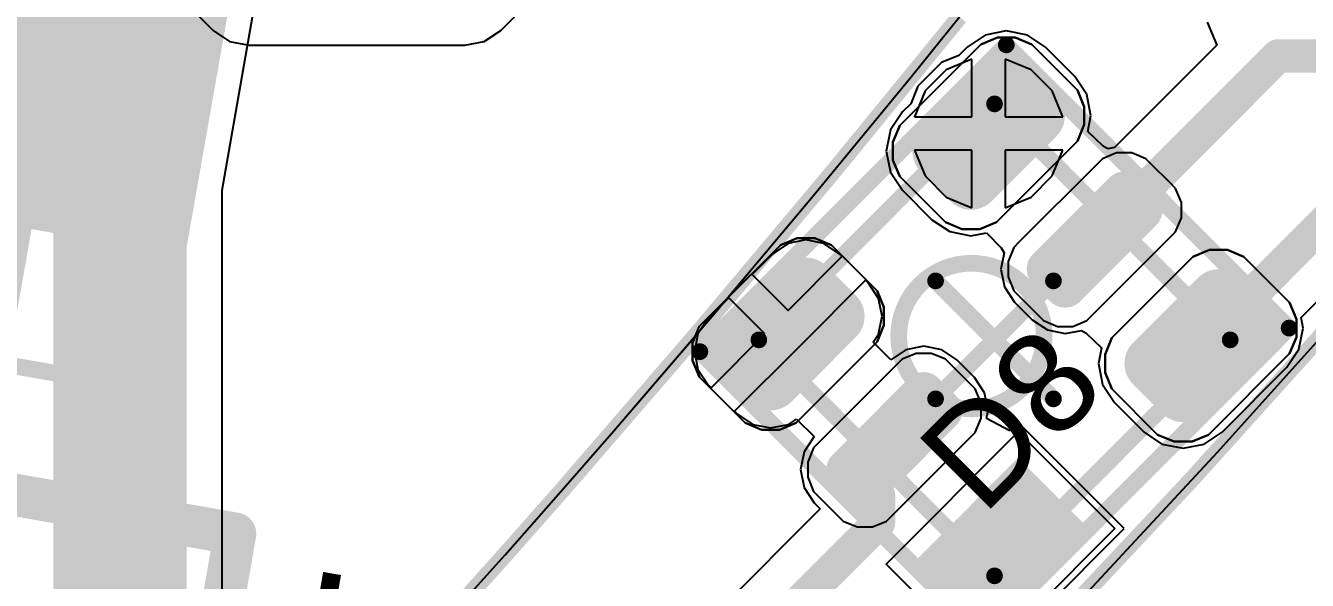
# Model space of a CAD drawing. Header units: inches. Extents: x -52 to 109, y 0 to 35.
# Drawn here: x 6.69 to 14.38, y 23.06 to 26.38 of the extents above; entities that cross this region are included whole.
import ezdxf

# ---------------------------------------------------------------- set-up
doc = ezdxf.new("R2010")
doc.units = ezdxf.units.IN
for name, color, linetype in [('Bottom Assembly', 56, 'Continuous'), ('Bottom Layer', 5, 'Continuous'), ('Bottom Overlay', 54, 'Continuous'), ('Bottom Solder', 6, 'Continuous'), ('Mechanical 1', 6, 'Continuous'), ('Mechanical 4', 56, 'Continuous'), ('Top Component Outline', 56, 'Continuous'), ('Top Courtyard', 56, 'Continuous'), ('Top Layer', 1, 'Continuous'), ('Top Overlay', 2, 'Continuous'), ('Top Paste', 8, 'Continuous'), ('Top Solder', 216, 'Continuous'), ('Via Holes', 16, 'Continuous')]:
    doc.layers.add(name, color=color, linetype=linetype)
doc.styles.add('Arial', font='', dxfattribs={"height": 0.2})
doc.styles.get('Arial').set_extended_font_data('Arial')

# ---------------------------------------------------------------- blocks, each defined once
blk = doc.blocks.new('APA_RGB_LED_2020_409')
at = {"layer": 'Top Layer'}
h = blk.add_hatch(color=1, dxfattribs=at)
edge = h.paths.add_edge_path()
edge.add_arc((-1.125, 1.025), 0.125, 90, 180)
edge.add_line((-1.25, 1.025), (-1.25, 0.775))
edge.add_arc((-1.125, 0.775), 0.125, 180, 270)
edge.add_line((-1.125, 0.65), (-0.575, 0.65))
edge.add_arc((-0.575, 0.775), 0.125, 270, 360)
edge.add_line((-0.45, 0.775), (-0.45, 1.025))
edge.add_arc((-0.575, 1.025), 0.125, 0, 90)
edge.add_line((-0.575, 1.15), (-1.125, 1.15))
h = blk.add_hatch(color=1, dxfattribs=at)
edge = h.paths.add_edge_path()
edge.add_arc((0.575, 1.025), 0.125, 90, 180)
edge.add_line((0.45, 1.025), (0.45, 0.775))
edge.add_arc((0.575, 0.775), 0.125, 180, 270)
edge.add_line((0.575, 0.65), (1.125, 0.65))
edge.add_arc((1.125, 0.775), 0.125, 270, 360)
edge.add_line((1.25, 0.775), (1.25, 1.025))
edge.add_arc((1.125, 1.025), 0.125, 0, 90)
edge.add_line((1.125, 1.15), (0.575, 1.15))
h = blk.add_hatch(color=1, dxfattribs=at)
edge = h.paths.add_edge_path()
edge.add_arc((-1.175, 0.075), 0.075, 90, 180)
edge.add_line((-1.25, 0.075), (-1.25, -0.075))
edge.add_arc((-1.175, -0.075), 0.075, 180, 270)
edge.add_line((-1.175, -0.15), (-0.525, -0.15))
edge.add_arc((-0.525, -0.075), 0.075, 270, 360)
edge.add_line((-0.45, -0.075), (-0.45, 0.075))
edge.add_arc((-0.525, 0.075), 0.075, 0, 90)
edge.add_line((-0.525, 0.15), (-1.175, 0.15))
h = blk.add_hatch(color=1, dxfattribs=at)
edge = h.paths.add_edge_path()
edge.add_arc((0.525, 0.075), 0.075, 90, 180)
edge.add_line((0.45, 0.075), (0.45, -0.075))
edge.add_arc((0.525, -0.075), 0.075, 180, 270)
edge.add_line((0.525, -0.15), (1.175, -0.15))
edge.add_arc((1.175, -0.075), 0.075, 270, 360)
edge.add_line((1.25, -0.075), (1.25, 0.075))
edge.add_arc((1.175, 0.075), 0.075, 0, 90)
edge.add_line((1.175, 0.15), (0.525, 0.15))
blk.add_hatch(color=1, dxfattribs=at).paths.add_polyline_path([(-1.25, -0.65), (-0.45, -0.65), (-0.45, -1.15), (-1.25, -1.15)])
h = blk.add_hatch(color=1, dxfattribs=at)
edge = h.paths.add_edge_path()
edge.add_arc((0.575, -0.775), 0.125, 90, 180)
edge.add_line((0.45, -0.775), (0.45, -1.025))
edge.add_arc((0.575, -1.025), 0.125, 180, 270)
edge.add_line((0.575, -1.15), (1.125, -1.15))
edge.add_arc((1.125, -1.025), 0.125, 270, 360)
edge.add_line((1.25, -1.025), (1.25, -0.775))
edge.add_arc((1.125, -0.775), 0.125, 0, 90)
edge.add_line((1.125, -0.65), (0.575, -0.65))
at = {"layer": 'Top Paste'}
h = blk.add_hatch(color=8, dxfattribs=at)
edge = h.paths.add_edge_path()
edge.add_arc((-1.125, 1.025), 0.125, 90, 180)
edge.add_line((-1.25, 1.025), (-1.25, 0.775))
edge.add_arc((-1.125, 0.775), 0.125, 180, 270)
edge.add_line((-1.125, 0.65), (-0.575, 0.65))
edge.add_arc((-0.575, 0.775), 0.125, 270, 360)
edge.add_line((-0.45, 0.775), (-0.45, 1.025))
edge.add_arc((-0.575, 1.025), 0.125, 0, 90)
edge.add_line((-0.575, 1.15), (-1.125, 1.15))
h = blk.add_hatch(color=8, dxfattribs=at)
edge = h.paths.add_edge_path()
edge.add_arc((0.575, 1.025), 0.125, 90, 180)
edge.add_line((0.45, 1.025), (0.45, 0.775))
edge.add_arc((0.575, 0.775), 0.125, 180, 270)
edge.add_line((0.575, 0.65), (1.125, 0.65))
edge.add_arc((1.125, 0.775), 0.125, 270, 360)
edge.add_line((1.25, 0.775), (1.25, 1.025))
edge.add_arc((1.125, 1.025), 0.125, 0, 90)
edge.add_line((1.125, 1.15), (0.575, 1.15))
h = blk.add_hatch(color=8, dxfattribs=at)
edge = h.paths.add_edge_path()
edge.add_arc((-1.175, 0.075), 0.075, 90, 180)
edge.add_line((-1.25, 0.075), (-1.25, -0.075))
edge.add_arc((-1.175, -0.075), 0.075, 180, 270)
edge.add_line((-1.175, -0.15), (-0.525, -0.15))
edge.add_arc((-0.525, -0.075), 0.075, 270, 360)
edge.add_line((-0.45, -0.075), (-0.45, 0.075))
edge.add_arc((-0.525, 0.075), 0.075, 0, 90)
edge.add_line((-0.525, 0.15), (-1.175, 0.15))
h = blk.add_hatch(color=8, dxfattribs=at)
edge = h.paths.add_edge_path()
edge.add_arc((0.525, 0.075), 0.075, 90, 180)
edge.add_line((0.45, 0.075), (0.45, -0.075))
edge.add_arc((0.525, -0.075), 0.075, 180, 270)
edge.add_line((0.525, -0.15), (1.175, -0.15))
edge.add_arc((1.175, -0.075), 0.075, 270, 360)
edge.add_line((1.25, -0.075), (1.25, 0.075))
edge.add_arc((1.175, 0.075), 0.075, 0, 90)
edge.add_line((1.175, 0.15), (0.525, 0.15))
blk.add_hatch(color=8, dxfattribs=at).paths.add_polyline_path([(-1.25, -0.65), (-0.45, -0.65), (-0.45, -1.15), (-1.25, -1.15)])
h = blk.add_hatch(color=8, dxfattribs=at)
edge = h.paths.add_edge_path()
edge.add_arc((0.575, -0.775), 0.125, 90, 180)
edge.add_line((0.45, -0.775), (0.45, -1.025))
edge.add_arc((0.575, -1.025), 0.125, 180, 270)
edge.add_line((0.575, -1.15), (1.125, -1.15))
edge.add_arc((1.125, -1.025), 0.125, 270, 360)
edge.add_line((1.25, -1.025), (1.25, -0.775))
edge.add_arc((1.125, -0.775), 0.125, 0, 90)
edge.add_line((1.125, -0.65), (0.575, -0.65))
at = {"layer": 'Top Solder'}
h = blk.add_hatch(color=216, dxfattribs=at)
edge = h.paths.add_edge_path()
edge.add_arc((-1.125, 1.025), 0.175, 90, 180)
edge.add_line((-1.3, 1.025), (-1.3, 0.775))
edge.add_arc((-1.125, 0.775), 0.175, 180, 270)
edge.add_line((-1.125, 0.6), (-0.575, 0.6))
edge.add_arc((-0.575, 0.775), 0.175, 270, 360)
edge.add_line((-0.4, 0.775), (-0.4, 1.025))
edge.add_arc((-0.575, 1.025), 0.175, 0, 90)
edge.add_line((-0.575, 1.2), (-1.125, 1.2))
h = blk.add_hatch(color=216, dxfattribs=at)
edge = h.paths.add_edge_path()
edge.add_arc((0.575, 1.025), 0.175, 90, 180)
edge.add_line((0.4, 1.025), (0.4, 0.775))
edge.add_arc((0.575, 0.775), 0.175, 180, 270)
edge.add_line((0.575, 0.6), (1.125, 0.6))
edge.add_arc((1.125, 0.775), 0.175, 270, 360)
edge.add_line((1.3, 0.775), (1.3, 1.025))
edge.add_arc((1.125, 1.025), 0.175, 0, 90)
edge.add_line((1.125, 1.2), (0.575, 1.2))
h = blk.add_hatch(color=216, dxfattribs=at)
edge = h.paths.add_edge_path()
edge.add_arc((-1.175, 0.075), 0.125, 90, 180)
edge.add_line((-1.3, 0.075), (-1.3, -0.075))
edge.add_arc((-1.175, -0.075), 0.125, 180, 270)
edge.add_line((-1.175, -0.2), (-0.525, -0.2))
edge.add_arc((-0.525, -0.075), 0.125, 270, 360)
edge.add_line((-0.4, -0.075), (-0.4, 0.075))
edge.add_arc((-0.525, 0.075), 0.125, 0, 90)
edge.add_line((-0.525, 0.2), (-1.175, 0.2))
h = blk.add_hatch(color=216, dxfattribs=at)
edge = h.paths.add_edge_path()
edge.add_arc((0.525, 0.075), 0.125, 90, 180)
edge.add_line((0.4, 0.075), (0.4, -0.075))
edge.add_arc((0.525, -0.075), 0.125, 180, 270)
edge.add_line((0.525, -0.2), (1.175, -0.2))
edge.add_arc((1.175, -0.075), 0.125, 270, 360)
edge.add_line((1.3, -0.075), (1.3, 0.075))
edge.add_arc((1.175, 0.075), 0.125, 0, 90)
edge.add_line((1.175, 0.2), (0.525, 0.2))
blk.add_hatch(color=216, dxfattribs=at).paths.add_polyline_path([(-1.3, -0.6), (-0.4, -0.6), (-0.4, -1.2), (-1.3, -1.2)])
h = blk.add_hatch(color=216, dxfattribs=at)
edge = h.paths.add_edge_path()
edge.add_arc((0.575, -0.775), 0.175, 90, 180)
edge.add_line((0.4, -0.775), (0.4, -1.025))
edge.add_arc((0.575, -1.025), 0.175, 180, 270)
edge.add_line((0.575, -1.2), (1.125, -1.2))
edge.add_arc((1.125, -1.025), 0.175, 270, 360)
edge.add_line((1.3, -1.025), (1.3, -0.775))
edge.add_arc((1.125, -0.775), 0.175, 0, 90)
edge.add_line((1.125, -0.6), (0.575, -0.6))
at = {"layer": 'Top Component Outline'}
for points in [[(-1, 1, 0.1, 0.1, 0), (1, 1, 0.1, 0.1, 0)], [(-1, 1, 0.1, 0.1, 0), (-1, -1, 0.1, 0.1, 0)], [(1, 1, 0.1, 0.1, 0), (1, -1, 0.1, 0.1, 0)], [(-1, -1, 0.1, 0.1, 0), (1, -1, 0.1, 0.1, 0)]]:
    blk.add_lwpolyline(points, format="xyseb", dxfattribs=at)
for points in [[(-1.025, 1, 0.05, 0.05, 1), (-0.975, 1, 0.05, 0.05, 1)], [(-1.025, 1, 0.05, 0.05, 1), (-0.975, 1, 0.05, 0.05, 1)], [(0.975, 1, 0.05, 0.05, 1), (1.025, 1, 0.05, 0.05, 1)], [(0.975, 1, 0.05, 0.05, 1), (1.025, 1, 0.05, 0.05, 1)], [(-1.025, -1, 0.05, 0.05, 1), (-0.975, -1, 0.05, 0.05, 1)], [(-1.025, -1, 0.05, 0.05, 1), (-0.975, -1, 0.05, 0.05, 1)], [(0.975, -1, 0.05, 0.05, 1), (1.025, -1, 0.05, 0.05, 1)], [(0.975, -1, 0.05, 0.05, 1), (1.025, -1, 0.05, 0.05, 1)]]:
    blk.add_lwpolyline(points, format="xyseb", close=True, dxfattribs=at)
at = {"layer": 'Top Courtyard'}
for points in [[(-1.3, 1.2, 0.1, 0.1, 0), (-1.3, -1.2, 0.1, 0.1, 0)], [(-1.3, 1.2, 0.1, 0.1, 0), (1.3, 1.2, 0.1, 0.1, 0)], [(1.3, 1.2, 0.1, 0.1, 0), (1.3, -1.2, 0.1, 0.1, 0)], [(0, 0.5, 0.1, 0.1, 0), (0, -0.5, 0.1, 0.1, 0)], [(-0.5, 0, 0.1, 0.1, 0), (0.5, 0, 0.1, 0.1, 0)], [(-1.3, -1.2, 0.1, 0.1, 0), (1.3, -1.2, 0.1, 0.1, 0)]]:
    blk.add_lwpolyline(points, format="xyseb", dxfattribs=at)
for points in [[(-1.325, 1.2, 0.05, 0.05, 1), (-1.275, 1.2, 0.05, 0.05, 1)], [(-1.325, 1.2, 0.05, 0.05, 1), (-1.275, 1.2, 0.05, 0.05, 1)], [(1.275, 1.2, 0.05, 0.05, 1), (1.325, 1.2, 0.05, 0.05, 1)], [(1.275, 1.2, 0.05, 0.05, 1), (1.325, 1.2, 0.05, 0.05, 1)], [(-0.025, 0.5, 0.05, 0.05, 1), (0.025, 0.5, 0.05, 0.05, 1)], [(-0.525, 0, 0.05, 0.05, 1), (-0.475, 0, 0.05, 0.05, 1)], [(0.475, 0, 0.05, 0.05, 1), (0.525, 0, 0.05, 0.05, 1)], [(-0.025, -0.5, 0.05, 0.05, 1), (0.025, -0.5, 0.05, 0.05, 1)], [(1.275, -1.2, 0.05, 0.05, 1), (1.325, -1.2, 0.05, 0.05, 1)], [(1.275, -1.2, 0.05, 0.05, 1), (1.325, -1.2, 0.05, 0.05, 1)]]:
    blk.add_lwpolyline(points, format="xyseb", close=True, dxfattribs=at)
at = {"layer": 'Top Overlay'}
for p, q in [((-1.2929, 1.2689), (-1.1937, 1.31)), ((-1.1937, 1.31), (-1.14, 1.31)), ((-1.14, 1.31), (-1.14, 1.31)), ((-1.14, 1.31), (-0.56, 1.31)), ((-0.56, 1.31), (-0.5063, 1.31)), ((-0.5063, 1.31), (-0.4071, 1.2689)), ((0.4071, 1.2689), (0.5063, 1.31)), ((0.5063, 1.31), (0.56, 1.31)), ((0.56, 1.31), (0.56, 1.31)), ((0.56, 1.31), (1.14, 1.31)), ((1.14, 1.31), (1.1937, 1.31)), ((1.1937, 1.31), (1.2929, 1.2689)), ((-1.3689, 1.1929), (-1.2929, 1.2689)), ((-0.4071, 1.2689), (-0.3311, 1.1929)), ((0.3311, 1.1929), (0.4071, 1.2689)), ((1.2929, 1.2689), (1.3689, 1.1929)), ((-1.41, 1.0937), (-1.3689, 1.1929)), ((-0.3311, 1.1929), (-0.29, 1.0937)), ((0.29, 1.0937), (0.3311, 1.1929)), ((1.3689, 1.1929), (1.41, 1.0937)), ((-1.41, 1.04), (-1.41, 1.0937)), ((-0.29, 1.0937), (-0.29, 1.04)), ((0.29, 1.04), (0.29, 1.0937)), ((1.41, 1.0937), (1.41, 1.04)), ((-1.41, 0.76), (-1.41, 1.04)), ((-0.29, 1.04), (-0.29, 1.04)), ((-0.29, 1.04), (-0.29, 0.76)), ((0.29, 0.76), (0.29, 1.04)), ((1.41, 1.04), (1.41, 1.04)), ((1.41, 1.04), (1.41, 0.76)), ((-1.41, 0.76), (-1.41, 0.76)), ((-1.41, 0.7063), (-1.41, 0.76)), ((-1.3689, 0.6071), (-1.41, 0.7063)), ((-0.29, 0.7063), (-0.3311, 0.6071)), ((-0.29, 0.76), (-0.29, 0.7063)), ((0.29, 0.76), (0.29, 0.76)), ((0.29, 0.7063), (0.29, 0.76)), ((0.3311, 0.6071), (0.29, 0.7063)), ((1.41, 0.7063), (1.3689, 0.6071)), ((1.41, 0.76), (1.41, 0.7063)), ((-1.2929, 0.5311), (-1.3689, 0.6071)), ((-0.3311, 0.6071), (-0.4071, 0.5311)), ((0.4071, 0.5311), (0.3311, 0.6071)), ((1.3689, 0.6071), (1.2929, 0.5311)), ((-1.1937, 0.49), (-1.2929, 0.5311)), ((-1.14, 0.49), (-1.1937, 0.49)), ((-0.56, 0.49), (-1.14, 0.49)), ((-0.5063, 0.49), (-0.56, 0.49)), ((-0.56, 0.49), (-0.56, 0.49)), ((-0.4071, 0.5311), (-0.5063, 0.49)), ((0.5063, 0.49), (0.4071, 0.5311)), ((0.56, 0.49), (0.5063, 0.49)), ((1.14, 0.49), (0.56, 0.49)), ((1.1937, 0.49), (1.14, 0.49)), ((1.14, 0.49), (1.14, 0.49)), ((1.2929, 0.5311), (1.1937, 0.49)), ((-1.2258, 0.31), (-1.3103, 0.275)), ((-1.18, 0.31), (-1.2258, 0.31)), ((-0.52, 0.31), (-1.18, 0.31)), ((-0.4743, 0.31), (-0.52, 0.31)), ((-0.52, 0.31), (-0.52, 0.31)), ((-0.3897, 0.275), (-0.4743, 0.31)), ((0.4742, 0.31), (0.3897, 0.275)), ((0.52, 0.31), (0.4742, 0.31)), ((1.18, 0.31), (0.52, 0.31)), ((1.2257, 0.31), (1.18, 0.31)), ((1.18, 0.31), (1.18, 0.31)), ((1.3103, 0.275), (1.2257, 0.31)), ((-1.3103, 0.275), (-1.375, 0.2103)), ((-0.325, 0.2103), (-0.3897, 0.275)), ((0.3897, 0.275), (0.325, 0.2103)), ((1.375, 0.2103), (1.3103, 0.275)), ((-1.375, 0.2103), (-1.41, 0.1257)), ((-0.29, 0.1257), (-0.325, 0.2103)), ((0.325, 0.2103), (0.29, 0.1257)), ((1.41, 0.1257), (1.375, 0.2103)), ((-1.41, 0.1257), (-1.41, 0.08)), ((-1.41, 0.08), (-1.41, -0.08)), ((-1.41, 0.08), (-1.41, 0.08)), ((-0.29, 0.08), (-0.29, 0.1257)), ((-0.29, -0.08), (-0.29, 0.08)), ((0.29, 0.1257), (0.29, 0.08)), ((0.29, 0.08), (0.29, -0.08)), ((0.29, 0.08), (0.29, 0.08)), ((1.41, 0.08), (1.41, 0.1257)), ((1.41, -0.08), (1.41, 0.08)), ((-1.41, -0.08), (-1.41, -0.1257)), ((-1.41, -0.1257), (-1.375, -0.2103)), ((-0.325, -0.2103), (-0.29, -0.1257)), ((-0.29, -0.1257), (-0.29, -0.08)), ((-0.29, -0.08), (-0.29, -0.08)), ((0.29, -0.08), (0.29, -0.1257)), ((0.29, -0.1257), (0.325, -0.2103)), ((1.375, -0.2103), (1.41, -0.1257)), ((1.41, -0.1257), (1.41, -0.08)), ((1.41, -0.08), (1.41, -0.08)), ((-1.375, -0.2103), (-1.3103, -0.275)), ((-0.3897, -0.275), (-0.325, -0.2103)), ((0.325, -0.2103), (0.3897, -0.275)), ((1.3103, -0.275), (1.375, -0.2103)), ((-1.3103, -0.275), (-1.2258, -0.31)), ((-0.4743, -0.31), (-0.3897, -0.275)), ((0.3897, -0.275), (0.4742, -0.31)), ((1.2257, -0.31), (1.3103, -0.275)), ((-1.2258, -0.31), (-1.18, -0.31)), ((-1.18, -0.31), (-1.18, -0.31)), ((-1.18, -0.31), (-0.52, -0.31)), ((-0.52, -0.31), (-0.4743, -0.31)), ((0.4742, -0.31), (0.52, -0.31)), ((0.52, -0.31), (0.52, -0.31)), ((0.52, -0.31), (1.18, -0.31)), ((1.18, -0.31), (1.2257, -0.31)), ((-1.41, -1.31), (-1.41, -0.49)), ((-1.41, -0.49), (-0.29, -0.49)), ((-0.29, -0.49), (-0.29, -1.31)), ((0.3311, -0.6071), (0.4071, -0.5311)), ((0.4071, -0.5311), (0.5063, -0.49)), ((0.5063, -0.49), (0.56, -0.49)), ((0.56, -0.49), (0.56, -0.49)), ((0.56, -0.49), (1.14, -0.49)), ((1.14, -0.49), (1.1937, -0.49)), ((1.1937, -0.49), (1.2929, -0.5311)), ((1.2929, -0.5311), (1.3689, -0.6071)), ((0.29, -0.7063), (0.3311, -0.6071)), ((1.3689, -0.6071), (1.41, -0.7063)), ((0.29, -0.76), (0.29, -0.7063)), ((0.29, -1.04), (0.29, -0.76)), ((1.41, -0.7063), (1.41, -0.76)), ((1.41, -0.76), (1.41, -0.76)), ((1.41, -0.76), (1.41, -1.04)), ((0.29, -1.04), (0.29, -1.04)), ((0.29, -1.0937), (0.29, -1.04)), ((1.41, -1.04), (1.41, -1.0937)), ((0.3311, -1.1929), (0.29, -1.0937)), ((1.41, -1.0937), (1.3689, -1.1929)), ((0.4071, -1.2689), (0.3311, -1.1929)), ((1.3689, -1.1929), (1.2929, -1.2689)), ((0.5063, -1.31), (0.4071, -1.2689)), ((1.2929, -1.2689), (1.1937, -1.31)), ((-0.29, -1.31), (-1.41, -1.31)), ((0.56, -1.31), (0.5063, -1.31)), ((1.14, -1.31), (0.56, -1.31)), ((1.1937, -1.31), (1.14, -1.31)), ((1.14, -1.31), (1.14, -1.31))]:
    blk.add_line(p, q, dxfattribs=at)
at = {"layer": 'Top Courtyard', "style": 'Arial'}
blk.add_text('D8', height=0.6, dxfattribs=at).set_placement((-0.8, -0.7))
blk = doc.blocks.new('LIST_ANG_1_2_SMD_2_54MM_B_442')
at = {"layer": 'Bottom Layer'}
blk.add_hatch(color=5, dxfattribs=at).paths.add_polyline_path([(-1.905, 1.59), (-0.635, 1.59), (-0.635, -1.59), (-1.905, -1.59)])
at = {"layer": 'Bottom Solder'}
blk.add_hatch(color=6, dxfattribs=at).paths.add_polyline_path([(-1.955, 1.64), (-0.585, 1.64), (-0.585, -1.64), (-1.955, -1.64)])
at = {"layer": 'Bottom Assembly'}
for points in [[(-2.54, 5.766, 0.1, 0.1, 0), (-2.54, 3.226, 0.1, 0.1, 0)], [(2.54, 3.226, 0.1, 0.1, 0), (-2.54, 3.226, 0.1, 0.1, 0)], [(-1.57, 3.226, 0.1, 0.1, 0), (-1.57, -0.85, 0.1, 0.1, 0)], [(-0.97, 3.226, 0.1, 0.1, 0), (-0.97, -0.85, 0.1, 0.1, 0)], [(-0.97, 2.4659, 0.1, 0.1, 0), (-1.57, 2.4659, 0.1, 0.1, 0)], [(-0.97, 0.4637, 0.1, 0.1, 0), (-1.57, 0.4637, 0.1, 0.1, 0)]]:
    blk.add_lwpolyline(points, format="xyseb", dxfattribs=at)
for points in [[(-2.565, 3.226, 0.05, 0.05, 1), (-2.515, 3.226, 0.05, 0.05, 1)], [(-2.565, 3.226, 0.05, 0.05, 1), (-2.515, 3.226, 0.05, 0.05, 1)], [(-1.595, 3.226, 0.05, 0.05, 1), (-1.545, 3.226, 0.05, 0.05, 1)], [(-1.595, 2.4659, 0.05, 0.05, 1), (-1.545, 2.4659, 0.05, 0.05, 1)], [(-1.595, 0.4637, 0.05, 0.05, 1), (-1.545, 0.4637, 0.05, 0.05, 1)], [(-0.995, 0.4637, 0.05, 0.05, 1), (-0.945, 0.4637, 0.05, 0.05, 1)]]:
    blk.add_lwpolyline(points, format="xyseb", close=True, dxfattribs=at)
at = {"layer": 'Bottom Overlay'}
for points in [[(-2.54, 5.766, 0.254, 0.254, 0), (-2.54, 3.226, 0.254, 0.254, 0)], [(2.54, 3.226, 0.254, 0.254, 0), (-2.54, 3.226, 0.254, 0.254, 0)], [(-1.651, 3.226, 0.15, 0.15, 0), (-1.651, 1.8, 0.15, 0.15, 0)]]:
    blk.add_lwpolyline(points, format="xyseb", dxfattribs=at)
for points in [[(-2.6035, 3.226, 0.127, 0.127, 1), (-2.4765, 3.226, 0.127, 0.127, 1)], [(-2.6035, 3.226, 0.127, 0.127, 1), (-2.4765, 3.226, 0.127, 0.127, 1)], [(-1.6885, 3.226, 0.075, 0.075, 1), (-1.6135, 3.226, 0.075, 0.075, 1)], [(-1.6885, 1.8, 0.075, 0.075, 1), (-1.6135, 1.8, 0.075, 0.075, 1)]]:
    blk.add_lwpolyline(points, format="xyseb", close=True, dxfattribs=at)

msp = doc.modelspace()

# ---------------------------------------------------------------- hatches: boundary and pattern name
at = {"layer": 'Bottom Layer'}
h = msp.add_hatch(color=5, dxfattribs=at)
edge = h.paths.add_edge_path()
edge.add_arc((12.4646, 25.7374), 0.3, 0, 360)
at = {"layer": 'Top Layer'}
h = msp.add_hatch(color=1, dxfattribs=at)
edge = h.paths.add_edge_path()
edge.add_arc((12.4646, 25.7374), 0.3, 0, 360)
at = {"layer": 'Via Holes'}
h = msp.add_hatch(color=7, dxfattribs=at)
edge = h.paths.add_edge_path()
edge.add_arc((12.4646, 25.7374), 0.15, 0, 360)

# ---------------------------------------------------------------- linework, layer by layer
at = {"layer": 'Bottom Layer'}
for p, q in [((7.8647, 25.3964), (8.3861, 28.3533)), ((12.3646, 26.1831), (12.2097, 26.1189)), ((12.3646, 25.8374), (12.3646, 26.1831)), ((12.7196, 26.1189), (12.5646, 26.1831)), ((12.5646, 26.1831), (12.5646, 25.8374)), ((12.2097, 26.1189), (12.0832, 25.9923)), ((12.8461, 25.9923), (12.7196, 26.1189)), ((12.0832, 25.9923), (12.019, 25.8374)), ((12.9103, 25.8374), (12.8461, 25.9923)), ((12.019, 25.8374), (12.3646, 25.8374)), ((12.5646, 25.8374), (12.9103, 25.8374)), ((12.3646, 25.6374), (12.019, 25.6374)), ((12.019, 25.6374), (12.0832, 25.4825)), ((12.3646, 25.2918), (12.3646, 25.6374)), ((12.9103, 25.6374), (12.5646, 25.6374)), ((12.5646, 25.6374), (12.5646, 25.2918)), ((12.8461, 25.4825), (12.9103, 25.6374)), ((12.0832, 25.4825), (12.2097, 25.3559)), ((12.7196, 25.3559), (12.8461, 25.4825)), ((7.8647, 22.9005), (7.8647, 25.3964)), ((12.2097, 25.3559), (12.3646, 25.2918)), ((12.5646, 25.2918), (12.7196, 25.3559))]:
    msp.add_line(p, q, dxfattribs=at)
msp.add_lwpolyline([(7.2529, 22.6471, 0.8, 0.8, 0), (7.2529, 26.7355, 0.8, 0.8, 0)], format="xyseb", dxfattribs=at)
msp.add_lwpolyline([(7.0529, 26.7355, 0.4, 0.4, 1), (7.4529, 26.7355, 0.4, 0.4, 1)], format="xyseb", close=True, dxfattribs=at)
at = {"layer": 'Mechanical 1'}
for points in [[(11.9584, 24.6898, 0.1, 0.1, -0.303346), (12.3616, 24.9592, 0.1, 0.1, 0)], [(12.3616, 24.9592, 0.1, 0.1, -0.198911), (12.6703, 24.8314, 0.1, 0.1, 0)], [(12.6703, 24.8314, 0.1, 0.1, -0.198912), (12.7981, 24.5227, 0.1, 0.1, 0)], [(12.053, 24.2141, 0.1, 0.1, -0.303348), (11.9584, 24.6898, 0.1, 0.1, 0)], [(12.7981, 24.5227, 0.1, 0.1, -0.303347), (12.5286, 24.1195, 0.1, 0.1, 0)], [(12.5287, 24.1195, 0.1, 0.1, -0.303347), (12.053, 24.2141, 0.1, 0.1, 0)]]:
    msp.add_lwpolyline(points, format="xyseb", dxfattribs=at)
for points in [[(12.3366, 24.9592, 0.05, 0.05, 1), (12.3866, 24.9592, 0.05, 0.05, 1)], [(12.3366, 24.9592, 0.05, 0.05, 1), (12.3866, 24.9592, 0.05, 0.05, 1)], [(12.6453, 24.8314, 0.05, 0.05, 1), (12.6953, 24.8314, 0.05, 0.05, 1)], [(12.6453, 24.8314, 0.05, 0.05, 1), (12.6953, 24.8314, 0.05, 0.05, 1)], [(11.9334, 24.6898, 0.05, 0.05, 1), (11.9834, 24.6898, 0.05, 0.05, 1)], [(11.9334, 24.6898, 0.05, 0.05, 1), (11.9834, 24.6898, 0.05, 0.05, 1)], [(12.7731, 24.5227, 0.05, 0.05, 1), (12.8231, 24.5227, 0.05, 0.05, 1)], [(12.7731, 24.5227, 0.05, 0.05, 1), (12.8231, 24.5227, 0.05, 0.05, 1)], [(12.028, 24.2141, 0.05, 0.05, 1), (12.078, 24.2141, 0.05, 0.05, 1)], [(12.028, 24.2141, 0.05, 0.05, 1), (12.078, 24.2141, 0.05, 0.05, 1)], [(12.5037, 24.1195, 0.05, 0.05, 1), (12.5537, 24.1195, 0.05, 0.05, 1)], [(12.5037, 24.1195, 0.05, 0.05, 1), (12.5536, 24.1195, 0.05, 0.05, 1)]]:
    msp.add_lwpolyline(points, format="xyseb", close=True, dxfattribs=at)
at = {"layer": 'Mechanical 4'}
for points in [[(12.2899, 26.4351, 0.1, 0.1, -0.010203), (9.9122, 23.6069, 0.1, 0.1, 0)], [(15.9737, 26.2582, 0.1, 0.1, -0.015459), (12.5056, 22.4097, 0.1, 0.1, 0)], [(9.9122, 23.6069, 0.1, 0.1, -0.005837), (8.9721, 22.5591, 0.1, 0.1, 0)]]:
    msp.add_lwpolyline(points, format="xyseb", dxfattribs=at)
msp.add_lwpolyline([(9.8872, 23.6069, 0.05, 0.05, 1), (9.9372, 23.6069, 0.05, 0.05, 1)], format="xyseb", close=True, dxfattribs=at)
msp.add_lwpolyline([(9.8872, 23.6069, 0.05, 0.05, 1), (9.9372, 23.6069, 0.05, 0.05, 1)], format="xyseb", close=True, dxfattribs=at)
at = {"layer": 'Top Layer'}
for p, q in [((9.5371, 26.3549), (10.1072, 26.925)), ((7.4548, 26.7109), (7.8108, 26.3549)), ((13.776, 26.4046), (13.8334, 26.266)), ((7.8108, 26.3549), (7.8108, 26.3549)), ((7.8108, 26.3549), (7.91, 26.2886)), ((9.4379, 26.2886), (9.5371, 26.3549)), ((12.4439, 26.3264), (12.3364, 26.2546)), ((12.5707, 26.3516), (12.4439, 26.3264)), ((12.6975, 26.3264), (12.5707, 26.3516)), ((12.805, 26.2546), (12.6975, 26.3264)), ((7.91, 26.2886), (8.0271, 26.2653)), ((8.0271, 26.2653), (8.0271, 26.2653)), ((8.0271, 26.2653), (9.3208, 26.2653)), ((9.3208, 26.2653), (9.4379, 26.2886)), ((9.3208, 26.2653), (9.3208, 26.2653)), ((12.3364, 26.2546), (12.2868, 26.2049)), ((12.9818, 26.0778), (12.805, 26.2546)), ((13.8334, 26.266), (13.2202, 25.6528)), ((12.1814, 26.1613), (12.0408, 26.0207)), ((12.2868, 26.2049), (12.1814, 26.1613)), ((13.0536, 25.9703), (12.9818, 26.0778)), ((12.0408, 26.0207), (11.9971, 25.9153)), ((13.0789, 25.8435), (13.0536, 25.9703)), ((11.9475, 25.8657), (11.8757, 25.7582)), ((11.9971, 25.9153), (11.9475, 25.8657)), ((13.0602, 25.7496), (13.0789, 25.8435)), ((11.8757, 25.7582), (11.8504, 25.6314)), ((13.1513, 25.6616), (13.0602, 25.7496)), ((11.8504, 25.6314), (11.8757, 25.5046)), ((13.1807, 25.6449), (13.1513, 25.6616)), ((13.2202, 25.6528), (13.1807, 25.6449)), ((11.8757, 25.5046), (11.9475, 25.3971)), ((11.9475, 25.3971), (12.1243, 25.2203)), ((14.3391, 24.6337), (15.1585, 25.4531)), ((12.1243, 25.2203), (12.2318, 25.1485)), ((11.2613, 25.0772), (11.1704, 25.0165)), ((11.3686, 25.0986), (11.2613, 25.0772)), ((11.4759, 25.0772), (11.3686, 25.0986)), ((11.5669, 25.0165), (11.4759, 25.0772)), ((12.2318, 25.1485), (12.3586, 25.1232)), ((12.3586, 25.1232), (12.4525, 25.1419)), ((12.4525, 25.1419), (12.5405, 25.0508)), ((11.1704, 25.0165), (11.0466, 24.8927)), ((11.2626, 24.6768), (11.5846, 24.9988)), ((11.5846, 24.9988), (11.5669, 25.0165)), ((12.5571, 25.0214), (12.5378, 24.9243)), ((12.5405, 25.0508), (12.5571, 25.0214)), ((12.5378, 24.9243), (12.5592, 24.817)), ((11.0466, 24.8927), (11.2626, 24.6768)), ((11.726, 24.8574), (11.3333, 24.4646)), ((11.7437, 24.8397), (11.726, 24.8574)), ((11.8044, 24.7487), (11.7437, 24.8397)), ((12.5592, 24.817), (12.6199, 24.726)), ((10.9052, 24.7513), (10.7815, 24.6276)), ((11.1211, 24.5354), (10.9052, 24.7513)), ((11.8258, 24.6414), (11.8044, 24.7487)), ((12.6199, 24.726), (12.726, 24.6199)), ((10.7815, 24.6276), (10.7207, 24.5366)), ((11.8044, 24.5341), (11.8258, 24.6414)), ((12.726, 24.6199), (12.817, 24.5592)), ((14.3516, 24.5707), (14.3391, 24.6337)), ((10.7207, 24.5366), (10.6993, 24.4293)), ((10.7991, 24.2133), (11.1211, 24.5354)), ((12.817, 24.5592), (12.9243, 24.5378)), ((12.9243, 24.5378), (13.0214, 24.5571)), ((13.0214, 24.5571), (13.0508, 24.5405)), ((13.0508, 24.5405), (13.1419, 24.4525)), ((14.3264, 24.4439), (14.3516, 24.5707)), ((11.3333, 24.4646), (10.9406, 24.0719)), ((11.7728, 24.4867), (11.8044, 24.5341)), ((11.8775, 24.3801), (11.7728, 24.4867)), ((12.0757, 24.4622), (11.9684, 24.4408)), ((12.183, 24.4408), (12.0757, 24.4622)), ((10.6993, 24.4293), (10.7207, 24.322)), ((11.9684, 24.4408), (11.8775, 24.3801)), ((12.274, 24.3801), (12.183, 24.4408)), ((13.1419, 24.4525), (13.1232, 24.3586)), ((14.2546, 24.3364), (14.3264, 24.4439)), ((10.7207, 24.322), (10.7815, 24.231)), ((12.3801, 24.274), (12.274, 24.3801)), ((13.1232, 24.3586), (13.1485, 24.2318)), ((13.8657, 23.9475), (14.2546, 24.3364)), ((10.7815, 24.231), (10.7991, 24.2133)), ((12.4408, 24.183), (12.3801, 24.274)), ((13.1485, 24.2318), (13.2203, 24.1243)), ((12.4622, 24.0757), (12.4408, 24.183)), ((12.4528, 24.0285), (12.4622, 24.0757)), ((13.2203, 24.1243), (13.3971, 23.9475)), ((10.9406, 24.0719), (10.9582, 24.0542)), ((10.9582, 24.0542), (11.0492, 23.9935)), ((11.2638, 23.9935), (11.3112, 24.0252)), ((11.3112, 24.0252), (11.4179, 23.9204)), ((12.591, 23.9546), (12.4528, 24.0285)), ((12.6414, 24.005), (12.591, 23.9546)), ((13.2778, 23.3686), (12.6414, 24.005)), ((11.0492, 23.9935), (11.1565, 23.9721)), ((11.1565, 23.9721), (11.2638, 23.9935)), ((11.4179, 23.9204), (11.3571, 23.8295)), ((13.3971, 23.9475), (13.5046, 23.8757)), ((13.7582, 23.8757), (13.8657, 23.9475)), ((13.5046, 23.8757), (13.6314, 23.8504)), ((13.6314, 23.8504), (13.7582, 23.8757)), ((11.3571, 23.8295), (11.3357, 23.7222)), ((11.3357, 23.7222), (11.3571, 23.6149)), ((11.3571, 23.6149), (11.4179, 23.5239)), ((11.4546, 23.4872), (10.3202, 22.3528)), ((11.4179, 23.5239), (11.4546, 23.4872)), ((12.7463, 22.8371), (13.2778, 23.3686))]:
    msp.add_line(p, q, dxfattribs=at)
for points in [[(13.101, 25.101, 0.2, 0.2, 0), (14.2018, 26.2018, 0.2, 0.2, 0)], [(14.2018, 26.2018, 0.2, 0.2, 0), (15.7898, 26.2018, 0.2, 0.2, 0)], [(13.7374, 24.4646, 0.2, 0.2, 0), (15.0318, 25.759, 0.2, 0.2, 0)], [(11.7222, 23.7222, 0.2, 0.2, 0), (11.899, 23.899, 0.2, 0.2, 0)], [(11.7222, 23.6515, 0.2, 0.2, 0), (11.7222, 23.7222, 0.2, 0.2, 0)], [(11.7222, 23.6515, 0.2, 0.2, 0), (11.804, 23.5697, 0.2, 0.2, 0)], [(11.804, 23.404, 0.2, 0.2, 0), (11.804, 23.5697, 0.2, 0.2, 0)], [(10.201, 21.801, 0.2, 0.2, 0), (11.804, 23.404, 0.2, 0.2, 0)], [(12.4389, 23.1661, 0.2, 0.2, 0), (12.5354, 23.2626, 0.2, 0.2, 0)], [(12.4389, 22.9348, 0.2, 0.2, 0), (12.4389, 23.1661, 0.2, 0.2, 0)]]:
    msp.add_lwpolyline(points, format="xyseb", dxfattribs=at)
for points in [[(14.1518, 26.2018, 0.1, 0.1, 1), (14.2518, 26.2018, 0.1, 0.1, 1)], [(14.1518, 26.2018, 0.1, 0.1, 1), (14.2518, 26.2018, 0.1, 0.1, 1)], [(13.051, 25.101, 0.1, 0.1, 1), (13.151, 25.101, 0.1, 0.1, 1)], [(13.6874, 24.4646, 0.1, 0.1, 1), (13.7874, 24.4646, 0.1, 0.1, 1)], [(11.849, 23.899, 0.1, 0.1, 1), (11.949, 23.899, 0.1, 0.1, 1)], [(11.6722, 23.7222, 0.1, 0.1, 1), (11.7722, 23.7222, 0.1, 0.1, 1)], [(11.6722, 23.7222, 0.1, 0.1, 1), (11.7722, 23.7222, 0.1, 0.1, 1)], [(11.6722, 23.6515, 0.1, 0.1, 1), (11.7722, 23.6515, 0.1, 0.1, 1)], [(11.6722, 23.6515, 0.1, 0.1, 1), (11.7722, 23.6515, 0.1, 0.1, 1)], [(11.754, 23.5697, 0.1, 0.1, 1), (11.854, 23.5697, 0.1, 0.1, 1)], [(11.754, 23.5697, 0.1, 0.1, 1), (11.854, 23.5697, 0.1, 0.1, 1)], [(11.754, 23.404, 0.1, 0.1, 1), (11.854, 23.404, 0.1, 0.1, 1)], [(11.754, 23.404, 0.1, 0.1, 1), (11.854, 23.404, 0.1, 0.1, 1)], [(12.4854, 23.2626, 0.1, 0.1, 1), (12.5854, 23.2626, 0.1, 0.1, 1)], [(12.3889, 23.1661, 0.1, 0.1, 1), (12.4889, 23.1661, 0.1, 0.1, 1)], [(12.3889, 23.1661, 0.1, 0.1, 1), (12.4889, 23.1661, 0.1, 0.1, 1)]]:
    msp.add_lwpolyline(points, format="xyseb", close=True, dxfattribs=at)
at = {"layer": 'Top Overlay'}
for p, q in [((12, 26.0756), (12.2899, 26.4351)), ((12, 26.0756), (12.2899, 26.4351)), ((12.517, 26.3115), (12.4178, 26.2704)), ((12.6244, 26.3115), (12.517, 26.3115)), ((12.7237, 26.2704), (12.6244, 26.3115)), ((12.3798, 26.2324), (11.9697, 25.8223)), ((12.4178, 26.2704), (12.3798, 26.2324)), ((12.7616, 26.2324), (12.7237, 26.2704)), ((12.9596, 26.0344), (12.7616, 26.2324)), ((12.7616, 26.2324), (12.7616, 26.2324)), ((11.4127, 25.3624), (12, 26.0756)), ((11.4127, 25.3624), (12, 26.0756)), ((12.9976, 25.9964), (12.9596, 26.0344)), ((13.0387, 25.8972), (12.9976, 25.9964)), ((13.0387, 25.7898), (13.0387, 25.8972)), ((11.9317, 25.7843), (11.8906, 25.6851)), ((11.9697, 25.8223), (11.9317, 25.7843)), ((11.9697, 25.8223), (11.9697, 25.8223)), ((12.9976, 25.6906), (13.0387, 25.7898)), ((12.9596, 25.6526), (12.9976, 25.6906)), ((11.8906, 25.6851), (11.8906, 25.5777)), ((12.5495, 25.2425), (12.9596, 25.6526)), ((12.9596, 25.6526), (12.9596, 25.6526)), ((13.2321, 25.621), (13.1475, 25.5859)), ((13.3236, 25.621), (13.2321, 25.621)), ((13.4081, 25.5859), (13.3236, 25.621)), ((11.8906, 25.5777), (11.9317, 25.4784)), ((13.1152, 25.5536), (12.6485, 25.0869)), ((13.1475, 25.5859), (13.1152, 25.5536)), ((13.1152, 25.5536), (13.1152, 25.5536)), ((13.4405, 25.5536), (13.4081, 25.5859)), ((13.5536, 25.4405), (13.4405, 25.5536)), ((11.9317, 25.4784), (11.9697, 25.4404)), ((11.9697, 25.4404), (12.1677, 25.2425)), ((13.5859, 25.4081), (13.5536, 25.4405)), ((13.621, 25.3236), (13.5859, 25.4081)), ((10.8183, 24.6553), (11.4127, 25.3624)), ((10.9004, 24.753), (11.4127, 25.3624)), ((13.621, 25.2321), (13.621, 25.3236)), ((12.1677, 25.2425), (12.2056, 25.2045)), ((12.5115, 25.2045), (12.5495, 25.2425)), ((13.5859, 25.1475), (13.621, 25.2321)), ((12.2056, 25.2045), (12.3049, 25.1634)), ((12.3049, 25.1634), (12.4123, 25.1634)), ((12.4123, 25.1634), (12.5115, 25.2045)), ((11.3149, 25.1094), (11.2157, 25.0683)), ((11.4223, 25.1094), (11.3149, 25.1094)), ((11.5216, 25.0683), (11.4223, 25.1094)), ((12.6485, 25.0869), (12.6161, 25.0545)), ((13.0869, 24.6485), (13.5536, 25.1152)), ((13.5536, 25.1152), (13.5859, 25.1475)), ((11.1777, 25.0303), (10.9004, 24.753)), ((11.2157, 25.0683), (11.1777, 25.0303)), ((11.5595, 25.0303), (11.5216, 25.0683)), ((11.7575, 24.8323), (11.5595, 25.0303)), ((11.5595, 25.0303), (11.5595, 25.0303)), ((12.6161, 25.0545), (12.5811, 24.97)), ((13.6906, 24.9976), (13.6526, 24.9596)), ((13.7898, 25.0387), (13.6906, 24.9976)), ((13.8972, 25.0387), (13.7898, 25.0387)), ((13.9964, 24.9976), (13.8972, 25.0387)), ((14.0344, 24.9596), (13.9964, 24.9976)), ((12.5811, 24.97), (12.5811, 24.8785)), ((13.6526, 24.9596), (13.2425, 24.5495)), ((14.2324, 24.7616), (14.0344, 24.9596)), ((14.0344, 24.9596), (14.0344, 24.9596)), ((12.5811, 24.8785), (12.6161, 24.794)), ((11.7955, 24.7944), (11.7575, 24.8323)), ((11.8366, 24.6951), (11.7955, 24.7944)), ((12.6161, 24.794), (12.6485, 24.7616)), ((14.7032, 24.788), (13.8359, 23.8255)), ((11.8366, 24.5877), (11.8366, 24.6951)), ((12.6485, 24.7616), (12.6485, 24.7616)), ((12.6485, 24.7616), (12.7616, 24.6485)), ((14.2704, 24.7237), (14.2324, 24.7616)), ((14.3115, 24.6244), (14.2704, 24.7237)), ((10.2166, 23.9543), (10.8183, 24.6553)), ((12.7616, 24.6485), (12.794, 24.6161)), ((12.794, 24.6161), (12.8785, 24.5811)), ((12.97, 24.5811), (13.0545, 24.6161)), ((13.0545, 24.6161), (13.0869, 24.6485)), ((14.3115, 24.517), (14.3115, 24.6244)), ((11.7955, 24.4885), (11.8366, 24.5877)), ((12.8785, 24.5811), (12.97, 24.5811)), ((13.2425, 24.5495), (13.2045, 24.5115)), ((10.2166, 23.9543), (10.7054, 24.5238)), ((10.7054, 24.5238), (10.6885, 24.483)), ((10.6885, 24.483), (10.6885, 24.3756)), ((11.7575, 24.4505), (11.7955, 24.4885)), ((13.2045, 24.5115), (13.1634, 24.4123)), ((14.2704, 24.4178), (14.3115, 24.517)), ((11.3474, 24.0404), (11.7575, 24.4505)), ((11.9454, 24.3839), (11.9131, 24.3515)), ((12.03, 24.4189), (11.9454, 24.3839)), ((12.1215, 24.4189), (12.03, 24.4189)), ((12.206, 24.3839), (12.1215, 24.4189)), ((12.2384, 24.3515), (12.206, 24.3839)), ((13.1634, 24.4123), (13.1634, 24.3049)), ((14.2324, 24.3798), (14.2704, 24.4178)), ((10.6885, 24.3756), (10.7296, 24.2763)), ((11.9131, 24.3515), (11.4464, 23.8848)), ((12.3515, 24.2384), (12.2384, 24.3515)), ((13.1634, 24.3049), (13.2045, 24.2056)), ((13.8223, 23.9697), (14.2324, 24.3798)), ((14.2324, 24.3798), (14.2324, 24.3798)), ((10.7296, 24.2763), (10.7676, 24.2384)), ((10.7676, 24.2384), (10.9656, 24.0404)), ((12.3839, 24.206), (12.3515, 24.2384)), ((12.3515, 24.2384), (12.3515, 24.2384)), ((12.4189, 24.1215), (12.3839, 24.206)), ((13.2045, 24.2056), (13.2425, 24.1677)), ((13.2425, 24.1677), (13.4405, 23.9697)), ((12.4189, 24.03), (12.4189, 24.1215)), ((10.9656, 24.0404), (11.0036, 24.0024)), ((11.0036, 24.0024), (11.1028, 23.9613)), ((11.2102, 23.9613), (11.3094, 24.0024)), ((11.3094, 24.0024), (11.3474, 24.0404)), ((12.3839, 23.9454), (12.4189, 24.03)), ((9.9122, 23.6069), (10.2166, 23.9543)), ((9.9122, 23.6069), (10.2166, 23.9543)), ((11.1028, 23.9613), (11.2102, 23.9613)), ((12.6414, 23.9485), (11.8495, 23.1565)), ((12.3515, 23.9131), (12.3839, 23.9454)), ((13.2212, 23.3686), (12.6414, 23.9485)), ((13.4405, 23.9697), (13.4405, 23.9697)), ((13.4405, 23.9697), (13.4784, 23.9317)), ((13.4784, 23.9317), (13.5777, 23.8906)), ((13.6851, 23.8906), (13.7843, 23.9317)), ((13.7843, 23.9317), (13.8223, 23.9697)), ((11.4141, 23.8525), (11.379, 23.7679)), ((11.4464, 23.8848), (11.4141, 23.8525)), ((11.8848, 23.4464), (12.3515, 23.9131)), ((13.5777, 23.8906), (13.6851, 23.8906)), ((11.379, 23.7679), (11.379, 23.6764)), ((13.8359, 23.8255), (12.9538, 22.8766)), ((11.379, 23.6764), (11.4141, 23.5919)), ((9.7962, 23.4745), (9.9122, 23.6069)), ((9.7962, 23.4745), (9.9122, 23.6069)), ((9.9122, 23.6069), (9.9122, 23.6069)), ((9.9122, 23.6069), (9.9122, 23.6069)), ((11.4141, 23.5919), (11.4464, 23.5595)), ((11.4464, 23.5595), (11.4464, 23.5595)), ((11.4464, 23.5595), (11.5595, 23.4464)), ((9.5627, 23.2112), (9.7962, 23.4745)), ((9.5627, 23.2112), (9.7962, 23.4745)), ((11.5595, 23.4464), (11.5919, 23.4141)), ((11.5919, 23.4141), (11.6764, 23.379)), ((11.7679, 23.379), (11.8525, 23.4141)), ((11.8525, 23.4141), (11.8848, 23.4464)), ((11.8848, 23.4464), (11.8848, 23.4464)), ((11.6764, 23.379), (11.7679, 23.379)), ((12.4293, 22.5767), (13.2212, 23.3686)), ((9.3277, 22.9493), (9.5627, 23.2112)), ((9.3277, 22.9493), (9.5627, 23.2112)), ((11.8495, 23.1565), (12.4293, 22.5767))]:
    msp.add_line(p, q, dxfattribs=at)

# ---------------------------------------------------------------- block references
for name, p, rotation in [('LIST_ANG_1_2_SMD_2_54MM_B_442', (6.0022, 26.9561), 170), ('APA_RGB_LED_2020_409', (12.5, 24.5), 45)]:
    msp.add_blockref(name, p, dxfattribs=dict(rotation=rotation))

# ---------------------------------------------------------------- texts
at = {"layer": 'Bottom Overlay', "style": 'Arial', "text_generation_flag": 2}
msp.add_text('P1', height=1, rotation=260, dxfattribs=at).set_placement((8.1869, 21.4937))

doc.saveas('drawing.dxf')
